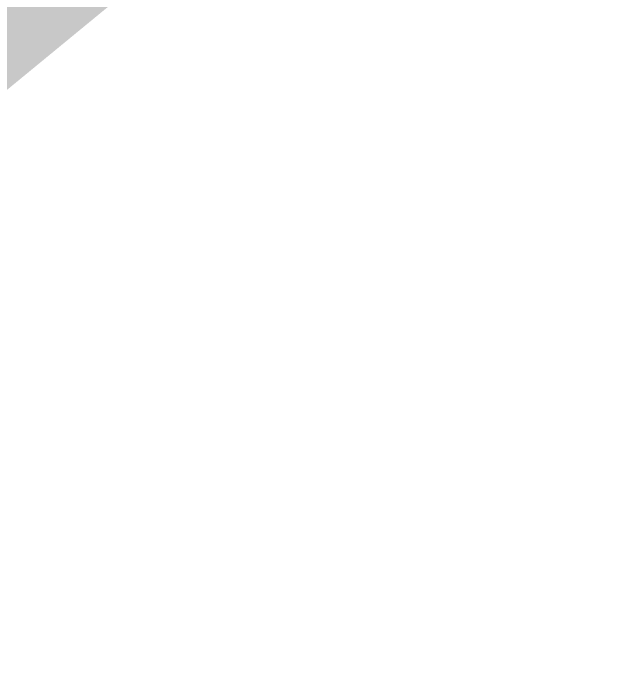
# Model space of a CAD drawing. Header units: millimetres. Extents: x 0 to 1189, y 0 to 841.
# Drawn here: x 1066.87064 to 1066.89432, y 70.76843 to 70.79446 of the extents above; entities that cross this region are included whole.
import ezdxf

# ---------------------------------------------------------------- set-up
doc = ezdxf.new("R2010")
doc.units = ezdxf.units.MM

msp = doc.modelspace()

# ---------------------------------------------------------------- hatches: boundary and pattern name
at = {"true_color": 0xd9aa4c}
msp.add_hatch(color=7, dxfattribs=at).paths.add_polyline_path([(1068.580692, 72.540014), (1068.488867, 72.473229), (1068.400073, 72.403374), (1068.314404, 72.328856), (1068.217344, 72.23734), (1068.116605, 72.154143), (1068.002023, 72.087333), (1067.934682, 72.052798), (1067.877137, 72.01161), (1067.821577, 71.959802), (1067.778773, 71.914443), (1067.735034, 71.870445), (1067.689392, 71.82794), (1067.568023, 71.720532), (1067.450858, 71.609286), (1067.336242, 71.494676), (1067.222119, 71.380603), (1067.105595, 71.269687), (1066.985332, 71.162134), (1066.902086, 71.089123), (1066.820294, 71.014679), (1066.739951, 70.938482), (1066.653238, 70.828682), (1066.605153, 70.712007), (1066.589572, 70.573783), (1066.634667, 70.579199), (1066.688302, 70.617109), (1066.796449, 70.720006), (1066.869808, 70.790957), (1066.945407, 70.853063), (1067.033965, 70.902194), (1067.06566, 70.914086), (1067.079501, 70.919281), (1067.087352, 70.922229), (1067.106051, 70.976062), (1067.120795, 71.004441), (1067.144223, 71.031691), (1067.158608, 71.045131), (1067.172805, 71.058389), (1067.186908, 71.071563), (1067.204698, 71.090242), (1067.222256, 71.108677), (1067.239698, 71.126991), (1067.259134, 71.147105), (1067.278311, 71.166959), (1067.297365, 71.186675), (1067.348266, 71.239457), (1067.39993, 71.28204), (1067.465067, 71.312588), (1067.514635, 71.328178), (1067.55068, 71.355139), (1067.585132, 71.39512), (1067.585132, 71.411897), (1067.585132, 71.428453), (1067.585132, 71.444898), (1067.601909, 71.444898), (1067.618465, 71.444898), (1067.63491, 71.444898), (1067.679552, 71.545089), (1067.742954, 71.621706), (1067.834022, 71.682887), (1067.900756, 71.720156), (1067.955548, 71.76321), (1068.008245, 71.818233), (1068.027603, 71.856028), (1068.046961, 71.888291), (1068.082912, 71.942678), (1068.145583, 71.966903), (1068.198554, 71.994739), (1068.247801, 72.039123), (1068.292285, 72.109862), (1068.341095, 72.169197), (1068.411148, 72.210235), (1068.437923, 72.213933), (1068.449615, 72.215547), (1068.456247, 72.216457), (1068.44147, 72.290341), (1068.435017, 72.322604), (1068.431358, 72.340902), (1068.549571, 72.444339), (1068.601193, 72.489508), (1068.63047, 72.515125), (1068.600916, 72.529902), (1068.588011, 72.536355)])
at = {"true_color": 0xf1d592}
msp.add_hatch(color=7, dxfattribs=at).paths.add_polyline_path([(1067.062463, 71.071563), (1067.044406, 71.054395), (1067.026593, 71.037453), (1067.008902, 71.020616), (1066.985538, 70.997942), (1066.962477, 70.975567), (1066.939561, 70.953341), (1066.869571, 70.885296), (1066.816296, 70.814442), (1066.788684, 70.723117), (1066.853654, 70.779178), (1066.919724, 70.830951), (1066.992475, 70.875563), (1067.037745, 70.902254), (1067.075698, 70.933983), (1067.112241, 70.972007), (1067.095464, 71.005561), (1067.078908, 71.038673)])

doc.saveas('drawing.dxf')
